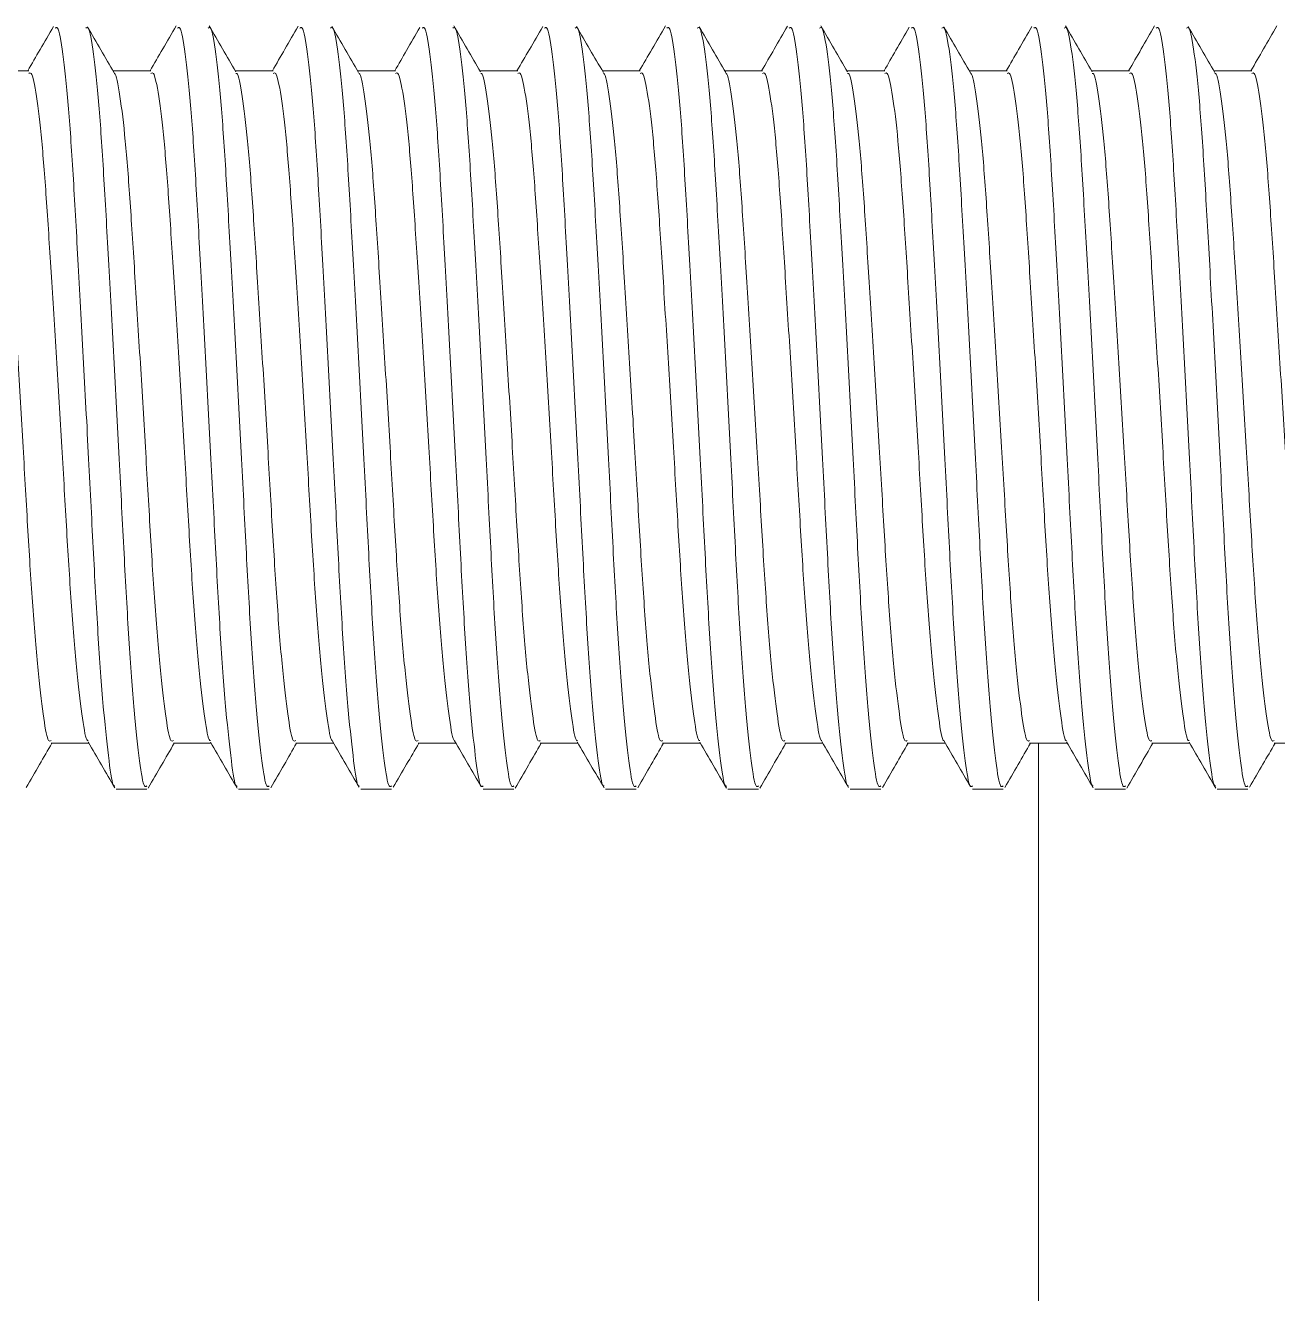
# Model space of a CAD drawing. Header units: millimetres. Extents: x 2509 to 128734, y 2492 to 91667.
# Drawn here: x 91802.68 to 91843.63, y 72153.09 to 72194.58 of the extents above; entities that cross this region are included whole.
import ezdxf

# ---------------------------------------------------------------- set-up
doc = ezdxf.new("R2010")
doc.units = ezdxf.units.MM
doc.layers.add('SSH_搬运系统', color=7, linetype='Continuous')

# ---------------------------------------------------------------- blocks, each defined once
blk = doc.blocks.new('SSH_机械臂')
at = {"layer": 'SSH_搬运系统', "lineweight": 15}
blk.add_line((1585.873, 2324.046, 0), (1526.873, 2324.046, 0), dxfattribs=at)
for centre, radius, start, end in [((3603.35, 2684.145, 0), 2525.003, 188.199093, 258.295751), ((3603.347, 2684.143, 0), 2524, 188.20232, 254.525226)]:
    blk.add_arc(centre, radius, start, end, dxfattribs=at)
for points in [[(1585.873, 2332.993, 0), (1585.873, 2331.756, 0)], [(1584.373, 2330.89, 0), (1584.373, 2329.89, 0)], [(1607.873, 2329.784, 0), (1607.873, 2331.024, 0)], [(1585.873, 2328.993, 0), (1585.873, 2327.756, 0)], [(1607.873, 2325.783, 0), (1607.873, 2327.024, 0)], [(1584.373, 2326.89, 0), (1584.373, 2325.89, 0)], [(1585.873, 2324.993, 0), (1585.873, 2323.756, 0)], [(1584.373, 2322.89, 0), (1584.373, 2321.89, 0)], [(1607.873, 2321.784, 0), (1607.873, 2323.024, 0)], [(1585.873, 2320.996, 0), (1585.873, 2319.756, 0)], [(1584.373, 2318.89, 0), (1584.373, 2317.89, 0)], [(1607.873, 2317.783, 0), (1607.873, 2319.024, 0)], [(1585.873, 2316.993, 0), (1585.873, 2315.756, 0)], [(1607.873, 2313.784, 0), (1607.873, 2315.024, 0)], [(1584.373, 2314.89, 0), (1584.373, 2313.89, 0)], [(1585.873, 2312.994, 0), (1585.873, 2311.756, 0)], [(1584.373, 2310.89, 0), (1584.373, 2309.89, 0)], [(1607.873, 2309.784, 0), (1607.873, 2311.024, 0)], [(1585.873, 2308.993, 0), (1585.873, 2307.756, 0)], [(1584.373, 2306.89, 0), (1584.373, 2305.89, 0)], [(1607.873, 2305.783, 0), (1607.873, 2307.024, 0)], [(1585.873, 2304.996, 0), (1585.873, 2303.756, 0)], [(1607.873, 2301.784, 0), (1607.873, 2303.024, 0)], [(1584.373, 2302.89, 0), (1584.373, 2301.89, 0)], [(1585.873, 2300.994, 0), (1585.873, 2299.756, 0)], [(1584.373, 2298.89, 0), (1584.373, 2297.89, 0)], [(1607.873, 2297.783, 0), (1607.873, 2299.024, 0)], [(1585.873, 2296.993, 0), (1585.873, 2295.756, 0)], [(1607.873, 2293.784, 0), (1607.873, 2295.024, 0)], [(1584.373, 2294.89, 0), (1584.373, 2293.89, 0)], [(1585.873, 2292.993, 0), (1585.873, 2291.756, 0)], [(1607.873, 2289.784, 0), (1607.873, 2291.024, 0)]]:
    blk.add_open_spline(points, degree=1, dxfattribs=at)
for points, knots in [([(1607.782, 2331.024, 0), (1607.8, 2331.049, 0), (1607.855, 2331.129, 0), (1607.129, 2331.277, 0), (1605.693, 2331.453, 0), (1603.638, 2331.61, 0), (1601.143, 2331.767, 0), (1598.321, 2331.944, 0), (1595.399, 2332.12, 0), (1592.612, 2332.277, 0), (1590.113, 2332.434, 0), (1588.027, 2332.61, 0), (1586.632, 2332.787, 0), (1585.953, 2332.897, 0), (1585.965, 2332.957, 0), (1585.966, 2332.963, 0)], [0, 0, 0, 0, 0.041638, 0.129164, 0.216688, 0.301211, 0.385736, 0.473257, 0.560783, 0.645306, 0.729829, 0.81735, 0.90488, 0.989402, 1, 1, 1, 1]), ([(1585.873, 2331.784, 0), (1585.645, 2331.652, 0), (1585.166, 2331.374, 0), (1584.686, 2331.096, 0), (1584.435, 2330.95, 0)], [0, 0, 0, 0, 0.476437, 1, 1, 1, 1]), ([(1607.784, 2329.818, 0), (1607.785, 2329.823, 0), (1607.798, 2329.882, 0), (1607.106, 2330.01, 0), (1605.7, 2330.185, 0), (1603.637, 2330.342, 0), (1601.144, 2330.499, 0), (1598.321, 2330.676, 0), (1595.399, 2330.852, 0), (1592.612, 2331.009, 0), (1590.112, 2331.166, 0), (1588.033, 2331.342, 0), (1586.609, 2331.519, 0), (1585.896, 2331.649, 0), (1585.947, 2331.729, 0), (1585.964, 2331.756, 0)], [0, 0, 0, 0, 0.00846, 0.096064, 0.183667, 0.268267, 0.352868, 0.440469, 0.528073, 0.612673, 0.697272, 0.784872, 0.872481, 0.95708, 1, 1, 1, 1]), ([(1607.873, 2330.993, 0), (1608.111, 2331.131, 0), (1608.6, 2331.415, 0), (1609.089, 2331.698, 0), (1609.34, 2331.843, 0)], [0, 0, 0, 0, 0.4867153, 1, 1, 1, 1]), ([(1609.27, 2328.89, 0), (1609.29, 2328.915, 0), (1609.352, 2328.995, 0), (1608.528, 2329.143, 0), (1606.896, 2329.319, 0), (1604.561, 2329.476, 0), (1601.726, 2329.633, 0), (1598.519, 2329.81, 0), (1595.198, 2329.986, 0), (1592.031, 2330.143, 0), (1589.19, 2330.3, 0), (1586.828, 2330.476, 0), (1585.21, 2330.653, 0), (1584.4, 2330.783, 0), (1584.457, 2330.863, 0), (1584.476, 2330.89, 0)], [0, 0, 0, 0, 0.040337, 0.125124, 0.209909, 0.291791, 0.373673, 0.458455, 0.543242, 0.625125, 0.707005, 0.791789, 0.876576, 0.958458, 1, 1, 1, 1]), ([(1584.402, 2329.846, 0), (1584.653, 2329.701, 0), (1585.155, 2329.41, 0), (1585.657, 2329.119, 0), (1585.908, 2328.973, 0)], [0, 0, 0, 0, 0.500038, 1, 1, 1, 1]), ([(1609.27, 2327.89, 0), (1609.29, 2327.915, 0), (1609.352, 2327.995, 0), (1608.528, 2328.143, 0), (1606.896, 2328.319, 0), (1604.561, 2328.476, 0), (1601.726, 2328.633, 0), (1598.519, 2328.81, 0), (1595.198, 2328.986, 0), (1592.031, 2329.143, 0), (1589.191, 2329.3, 0), (1586.823, 2329.476, 0), (1585.226, 2329.653, 0), (1584.446, 2329.769, 0), (1584.473, 2329.835, 0), (1584.478, 2329.848, 0)], [0, 0, 0, 0, 0.041238, 0.127918, 0.214597, 0.298308, 0.382018, 0.468693, 0.555374, 0.639085, 0.722794, 0.809472, 0.896152, 0.979862, 1, 1, 1, 1]), ([(1609.324, 2328.943, 0), (1609.072, 2329.089, 0), (1608.57, 2329.38, 0), (1608.068, 2329.671, 0), (1607.817, 2329.817, 0)], [0, 0, 0, 0, 0.500115, 1, 1, 1, 1]), ([(1607.782, 2327.024, 0), (1607.8, 2327.049, 0), (1607.855, 2327.129, 0), (1607.129, 2327.277, 0), (1605.693, 2327.453, 0), (1603.638, 2327.61, 0), (1601.143, 2327.767, 0), (1598.321, 2327.944, 0), (1595.399, 2328.12, 0), (1592.612, 2328.277, 0), (1590.113, 2328.434, 0), (1588.028, 2328.61, 0), (1586.626, 2328.787, 0), (1585.944, 2328.901, 0), (1585.962, 2328.964, 0), (1585.965, 2328.975, 0)], [0, 0, 0, 0, 0.041391, 0.128396, 0.2154, 0.299421, 0.383444, 0.470445, 0.557451, 0.641471, 0.725492, 0.812493, 0.899503, 0.983523, 1, 1, 1, 1]), ([(1607.873, 2326.993, 0), (1608.111, 2327.131, 0), (1608.6, 2327.415, 0), (1609.09, 2327.699, 0), (1609.341, 2327.844, 0)], [0, 0, 0, 0, 0.486784, 1, 1, 1, 1]), ([(1585.873, 2327.784, 0), (1585.635, 2327.646, 0), (1585.145, 2327.362, 0), (1584.656, 2327.078, 0), (1584.405, 2326.932, 0)], [0, 0, 0, 0, 0.48652, 1, 1, 1, 1]), ([(1607.784, 2325.802, 0), (1607.787, 2325.813, 0), (1607.811, 2325.877, 0), (1607.113, 2326.01, 0), (1605.698, 2326.185, 0), (1603.637, 2326.342, 0), (1601.143, 2326.499, 0), (1598.321, 2326.676, 0), (1595.399, 2326.852, 0), (1592.612, 2327.009, 0), (1590.112, 2327.166, 0), (1588.033, 2327.342, 0), (1586.609, 2327.519, 0), (1585.896, 2327.649, 0), (1585.947, 2327.729, 0), (1585.964, 2327.756, 0)], [0, 0, 0, 0, 0.016519, 0.103412, 0.190303, 0.274215, 0.358128, 0.445017, 0.531909, 0.615821, 0.699733, 0.786621, 0.873518, 0.957429, 1, 1, 1, 1]), ([(1609.27, 2324.89, 0), (1609.29, 2324.915, 0), (1609.352, 2324.995, 0), (1608.528, 2325.143, 0), (1606.896, 2325.319, 0), (1604.561, 2325.476, 0), (1601.726, 2325.633, 0), (1598.519, 2325.81, 0), (1595.198, 2325.986, 0), (1592.031, 2326.143, 0), (1589.19, 2326.3, 0), (1586.828, 2326.476, 0), (1585.21, 2326.653, 0), (1584.4, 2326.783, 0), (1584.457, 2326.863, 0), (1584.476, 2326.89, 0)], [0, 0, 0, 0, 0.040337, 0.125124, 0.209909, 0.291791, 0.373673, 0.458455, 0.543242, 0.625125, 0.707005, 0.791789, 0.876576, 0.958458, 1, 1, 1, 1]), ([(1584.416, 2325.838, 0), (1584.667, 2325.692, 0), (1585.169, 2325.401, 0), (1585.671, 2325.11, 0), (1585.922, 2324.965, 0)], [0, 0, 0, 0, 0.50013, 1, 1, 1, 1]), ([(1609.27, 2323.89, 0), (1609.29, 2323.915, 0), (1609.352, 2323.995, 0), (1608.528, 2324.143, 0), (1606.896, 2324.319, 0), (1604.561, 2324.476, 0), (1601.726, 2324.633, 0), (1598.519, 2324.81, 0), (1595.198, 2324.986, 0), (1592.031, 2325.143, 0), (1589.191, 2325.3, 0), (1586.822, 2325.476, 0), (1585.23, 2325.653, 0), (1584.455, 2325.767, 0), (1584.475, 2325.829, 0), (1584.478, 2325.839, 0)], [0, 0, 0, 0, 0.041431, 0.1285178, 0.2156031, 0.2997067, 0.3838098, 0.4708915, 0.5579783, 0.6420827, 0.7261836, 0.813268, 0.9003546, 0.9844575, 1, 1, 1, 1]), ([(1609.347, 2324.928, 0), (1609.096, 2325.073, 0), (1608.594, 2325.364, 0), (1608.092, 2325.656, 0), (1607.841, 2325.801, 0)], [0, 0, 0, 0, 0.500067, 1, 1, 1, 1]), ([(1607.782, 2323.024, 0), (1607.8, 2323.049, 0), (1607.855, 2323.129, 0), (1607.129, 2323.277, 0), (1605.693, 2323.453, 0), (1603.638, 2323.61, 0), (1601.143, 2323.767, 0), (1598.321, 2323.944, 0), (1595.399, 2324.12, 0), (1592.612, 2324.277, 0), (1590.113, 2324.434, 0), (1588.027, 2324.61, 0), (1586.63, 2324.787, 0), (1585.951, 2324.898, 0), (1585.964, 2324.958, 0), (1585.966, 2324.966, 0)], [0, 0, 0, 0, 0.041585, 0.129, 0.216413, 0.300829, 0.385246, 0.472656, 0.560071, 0.644487, 0.728902, 0.816312, 0.903731, 0.988146, 1, 1, 1, 1]), ([(1585.873, 2323.784, 0), (1585.641, 2323.65, 0), (1585.158, 2323.37, 0), (1584.676, 2323.09, 0), (1584.425, 2322.945, 0)], [0, 0, 0, 0, 0.4806048, 1, 1, 1, 1]), ([(1607.784, 2321.823, 0), (1607.785, 2321.827, 0), (1607.793, 2321.884, 0), (1607.103, 2322.01, 0), (1605.7, 2322.185, 0), (1603.637, 2322.342, 0), (1601.144, 2322.499, 0), (1598.321, 2322.676, 0), (1595.399, 2322.852, 0), (1592.612, 2323.009, 0), (1590.112, 2323.166, 0), (1588.033, 2323.342, 0), (1586.609, 2323.519, 0), (1585.896, 2323.649, 0), (1585.947, 2323.729, 0), (1585.964, 2323.756, 0)], [0, 0, 0, 0, 0.005495, 0.093362, 0.181227, 0.26608, 0.350933, 0.438796, 0.526662, 0.611515, 0.696367, 0.784229, 0.8721, 0.956952, 1, 1, 1, 1]), ([(1607.873, 2322.993, 0), (1608.104, 2323.128, 0), (1608.587, 2323.407, 0), (1609.069, 2323.687, 0), (1609.32, 2323.832, 0)], [0, 0, 0, 0, 0.479553, 1, 1, 1, 1]), ([(1609.27, 2320.89, 0), (1609.29, 2320.915, 0), (1609.352, 2320.995, 0), (1608.528, 2321.143, 0), (1606.896, 2321.319, 0), (1604.561, 2321.476, 0), (1601.726, 2321.633, 0), (1598.519, 2321.81, 0), (1595.198, 2321.986, 0), (1592.031, 2322.143, 0), (1589.19, 2322.3, 0), (1586.828, 2322.476, 0), (1585.21, 2322.653, 0), (1584.4, 2322.783, 0), (1584.457, 2322.863, 0), (1584.476, 2322.89, 0)], [0, 0, 0, 0, 0.040337, 0.125124, 0.209909, 0.291791, 0.373673, 0.458455, 0.543242, 0.625125, 0.707005, 0.791789, 0.876576, 0.958458, 1, 1, 1, 1]), ([(1609.27, 2319.89, 0), (1609.29, 2319.915, 0), (1609.352, 2319.995, 0), (1608.528, 2320.143, 0), (1606.896, 2320.319, 0), (1604.561, 2320.476, 0), (1601.726, 2320.633, 0), (1598.519, 2320.81, 0), (1595.198, 2320.986, 0), (1592.031, 2321.143, 0), (1589.19, 2321.3, 0), (1586.828, 2321.476, 0), (1585.21, 2321.653, 0), (1584.4, 2321.783, 0), (1584.457, 2321.863, 0), (1584.476, 2321.89, 0)], [0, 0, 0, 0, 0.040337, 0.125124, 0.209909, 0.291791, 0.373673, 0.458455, 0.543242, 0.625125, 0.707005, 0.791789, 0.876576, 0.958458, 1, 1, 1, 1]), ([(1584.453, 2321.82, 0), (1584.704, 2321.674, 0), (1585.206, 2321.383, 0), (1585.708, 2321.092, 0), (1585.959, 2320.947, 0)], [0, 0, 0, 0, 0.500121, 1, 1, 1, 1]), ([(1609.312, 2320.949, 0), (1609.061, 2321.095, 0), (1608.559, 2321.386, 0), (1608.057, 2321.677, 0), (1607.806, 2321.823, 0)], [0, 0, 0, 0, 0.500114, 1, 1, 1, 1]), ([(1607.782, 2319.024, 0), (1607.8, 2319.049, 0), (1607.855, 2319.129, 0), (1607.129, 2319.277, 0), (1605.693, 2319.453, 0), (1603.638, 2319.61, 0), (1601.143, 2319.767, 0), (1598.321, 2319.944, 0), (1595.399, 2320.12, 0), (1592.612, 2320.277, 0), (1590.114, 2320.434, 0), (1588.025, 2320.61, 0), (1586.639, 2320.787, 0), (1585.964, 2320.893, 0), (1585.966, 2320.948, 0), (1585.966, 2320.95, 0)], [0, 0, 0, 0, 0.041933, 0.130079, 0.218223, 0.303345, 0.388468, 0.47661, 0.564755, 0.649877, 0.734999, 0.82314, 0.91129, 0.996411, 1, 1, 1, 1]), ([(1585.873, 2319.784, 0), (1585.641, 2319.65, 0), (1585.157, 2319.369, 0), (1584.673, 2319.089, 0), (1584.422, 2318.943, 0)], [0, 0, 0, 0, 0.480628, 1, 1, 1, 1]), ([(1607.784, 2317.806, 0), (1607.787, 2317.815, 0), (1607.808, 2317.878, 0), (1607.112, 2318.01, 0), (1605.698, 2318.185, 0), (1603.637, 2318.342, 0), (1601.143, 2318.499, 0), (1598.321, 2318.676, 0), (1595.399, 2318.852, 0), (1592.612, 2319.009, 0), (1590.112, 2319.166, 0), (1588.033, 2319.342, 0), (1586.609, 2319.519, 0), (1585.896, 2319.649, 0), (1585.947, 2319.729, 0), (1585.964, 2319.756, 0)], [0, 0, 0, 0, 0.014756, 0.101804, 0.188851, 0.272913, 0.356977, 0.444022, 0.53107, 0.615132, 0.699195, 0.786238, 0.873291, 0.957353, 1, 1, 1, 1]), ([(1607.873, 2318.996, 0), (1608.097, 2319.126, 0), (1608.571, 2319.401, 0), (1609.046, 2319.676, 0), (1609.297, 2319.821, 0)], [0, 0, 0, 0, 0.471611, 1, 1, 1, 1]), ([(1609.27, 2316.89, 0), (1609.29, 2316.915, 0), (1609.352, 2316.995, 0), (1608.528, 2317.143, 0), (1606.896, 2317.319, 0), (1604.561, 2317.476, 0), (1601.726, 2317.633, 0), (1598.519, 2317.81, 0), (1595.198, 2317.986, 0), (1592.031, 2318.143, 0), (1589.19, 2318.3, 0), (1586.828, 2318.476, 0), (1585.21, 2318.653, 0), (1584.4, 2318.783, 0), (1584.457, 2318.863, 0), (1584.476, 2318.89, 0)], [0, 0, 0, 0, 0.040337, 0.125124, 0.209909, 0.291791, 0.373673, 0.458455, 0.543242, 0.625125, 0.707005, 0.791789, 0.876576, 0.958458, 1, 1, 1, 1]), ([(1584.427, 2317.832, 0), (1584.677, 2317.686, 0), (1585.179, 2317.396, 0), (1585.68, 2317.105, 0), (1585.93, 2316.96, 0)], [0, 0, 0, 0, 0.5000224, 1, 1, 1, 1]), ([(1609.27, 2315.89, 0), (1609.29, 2315.915, 0), (1609.352, 2315.995, 0), (1608.528, 2316.143, 0), (1606.896, 2316.319, 0), (1604.561, 2316.476, 0), (1601.726, 2316.633, 0), (1598.519, 2316.81, 0), (1595.198, 2316.986, 0), (1592.031, 2317.143, 0), (1589.191, 2317.3, 0), (1586.821, 2317.476, 0), (1585.233, 2317.653, 0), (1584.461, 2317.765, 0), (1584.476, 2317.825, 0), (1584.478, 2317.833, 0)], [0, 0, 0, 0, 0.041567, 0.128938, 0.216309, 0.300687, 0.385065, 0.472432, 0.559804, 0.644183, 0.728559, 0.815929, 0.9033, 0.987678, 1, 1, 1, 1]), ([(1609.344, 2316.93, 0), (1609.093, 2317.076, 0), (1608.59, 2317.367, 0), (1608.088, 2317.659, 0), (1607.836, 2317.805, 0)], [0, 0, 0, 0, 0.500129, 1, 1, 1, 1]), ([(1607.782, 2315.024, 0), (1607.8, 2315.049, 0), (1607.855, 2315.129, 0), (1607.129, 2315.277, 0), (1605.693, 2315.453, 0), (1603.638, 2315.61, 0), (1601.143, 2315.767, 0), (1598.321, 2315.944, 0), (1595.399, 2316.12, 0), (1592.612, 2316.277, 0), (1590.113, 2316.434, 0), (1588.027, 2316.61, 0), (1586.633, 2316.787, 0), (1585.955, 2316.897, 0), (1585.965, 2316.955, 0), (1585.966, 2316.961, 0)], [0, 0, 0, 0, 0.041695, 0.129339, 0.216981, 0.301619, 0.386258, 0.473899, 0.561543, 0.64618, 0.730818, 0.818457, 0.906106, 0.990743, 1, 1, 1, 1]), ([(1585.873, 2315.783, 0), (1585.633, 2315.644, 0), (1585.142, 2315.359, 0), (1584.652, 2315.075, 0), (1584.401, 2314.929, 0)], [0, 0, 0, 0, 0.4887013, 1, 1, 1, 1]), ([(1607.873, 2314.993, 0), (1608.11, 2315.131, 0), (1608.599, 2315.414, 0), (1609.087, 2315.697, 0), (1609.338, 2315.842, 0)], [0, 0, 0, 0, 0.486133, 1, 1, 1, 1]), ([(1607.784, 2313.82, 0), (1607.785, 2313.825, 0), (1607.796, 2313.883, 0), (1607.105, 2314.01, 0), (1605.7, 2314.185, 0), (1603.637, 2314.342, 0), (1601.144, 2314.499, 0), (1598.321, 2314.676, 0), (1595.399, 2314.852, 0), (1592.612, 2315.009, 0), (1590.112, 2315.166, 0), (1588.033, 2315.342, 0), (1586.609, 2315.519, 0), (1585.896, 2315.649, 0), (1585.947, 2315.729, 0), (1585.964, 2315.756, 0)], [0, 0, 0, 0, 0.007189, 0.094906, 0.182621, 0.26733, 0.352039, 0.439752, 0.527469, 0.612177, 0.696885, 0.784597, 0.872318, 0.957025, 1, 1, 1, 1]), ([(1609.27, 2312.89, 0), (1609.29, 2312.915, 0), (1609.352, 2312.995, 0), (1608.528, 2313.143, 0), (1606.896, 2313.319, 0), (1604.561, 2313.476, 0), (1601.726, 2313.633, 0), (1598.519, 2313.81, 0), (1595.198, 2313.986, 0), (1592.031, 2314.143, 0), (1589.19, 2314.3, 0), (1586.828, 2314.476, 0), (1585.21, 2314.653, 0), (1584.4, 2314.783, 0), (1584.457, 2314.863, 0), (1584.476, 2314.89, 0)], [0, 0, 0, 0, 0.040337, 0.125124, 0.209909, 0.291791, 0.373673, 0.458455, 0.543242, 0.625125, 0.707005, 0.791789, 0.876576, 0.958458, 1, 1, 1, 1]), ([(1584.402, 2313.846, 0), (1584.653, 2313.701, 0), (1585.155, 2313.41, 0), (1585.657, 2313.119, 0), (1585.908, 2312.973, 0)], [0, 0, 0, 0, 0.500108, 1, 1, 1, 1]), ([(1609.27, 2311.89, 0), (1609.29, 2311.915, 0), (1609.352, 2311.995, 0), (1608.528, 2312.143, 0), (1606.896, 2312.319, 0), (1604.561, 2312.476, 0), (1601.726, 2312.633, 0), (1598.519, 2312.81, 0), (1595.198, 2312.986, 0), (1592.031, 2313.143, 0), (1589.191, 2313.3, 0), (1586.823, 2313.476, 0), (1585.226, 2313.653, 0), (1584.446, 2313.769, 0), (1584.473, 2313.835, 0), (1584.478, 2313.847, 0)], [0, 0, 0, 0, 0.0412394, 0.1279235, 0.214606, 0.2983207, 0.3820348, 0.4687138, 0.5553978, 0.6391133, 0.7228252, 0.8095068, 0.8961907, 0.9799047, 1, 1, 1, 1]), ([(1609.317, 2312.947, 0), (1609.066, 2313.092, 0), (1608.565, 2313.383, 0), (1608.063, 2313.674, 0), (1607.813, 2313.819, 0)], [0, 0, 0, 0, 0.500052, 1, 1, 1, 1]), ([(1607.782, 2311.024, 0), (1607.8, 2311.049, 0), (1607.855, 2311.129, 0), (1607.129, 2311.277, 0), (1605.693, 2311.453, 0), (1603.638, 2311.61, 0), (1601.143, 2311.767, 0), (1598.321, 2311.944, 0), (1595.399, 2312.12, 0), (1592.612, 2312.277, 0), (1590.113, 2312.434, 0), (1588.028, 2312.61, 0), (1586.626, 2312.787, 0), (1585.944, 2312.901, 0), (1585.962, 2312.964, 0), (1585.965, 2312.975, 0)], [0, 0, 0, 0, 0.041391, 0.128397, 0.215401, 0.299422, 0.383445, 0.470447, 0.557452, 0.641474, 0.725495, 0.812496, 0.899506, 0.983527, 1, 1, 1, 1]), ([(1585.873, 2311.784, 0), (1585.641, 2311.65, 0), (1585.156, 2311.368, 0), (1584.671, 2311.087, 0), (1584.417, 2310.94, 0)], [0, 0, 0, 0, 0.47648, 1, 1, 1, 1]), ([(1607.784, 2309.817, 0), (1607.785, 2309.823, 0), (1607.798, 2309.882, 0), (1607.106, 2310.01, 0), (1605.699, 2310.185, 0), (1603.637, 2310.342, 0), (1601.144, 2310.499, 0), (1598.321, 2310.676, 0), (1595.399, 2310.852, 0), (1592.612, 2311.009, 0), (1590.112, 2311.166, 0), (1588.033, 2311.342, 0), (1586.609, 2311.519, 0), (1585.896, 2311.649, 0), (1585.947, 2311.729, 0), (1585.964, 2311.756, 0)], [0, 0, 0, 0, 0.008665, 0.096252, 0.183836, 0.268419, 0.353002, 0.440585, 0.528171, 0.612753, 0.697335, 0.784917, 0.872508, 0.957089, 1, 1, 1, 1]), ([(1607.873, 2310.993, 0), (1608.111, 2311.132, 0), (1608.601, 2311.416, 0), (1609.091, 2311.699, 0), (1609.342, 2311.845, 0)], [0, 0, 0, 0, 0.487112, 1, 1, 1, 1]), ([(1609.27, 2308.89, 0), (1609.29, 2308.915, 0), (1609.352, 2308.995, 0), (1608.528, 2309.143, 0), (1606.896, 2309.319, 0), (1604.561, 2309.476, 0), (1601.726, 2309.633, 0), (1598.519, 2309.81, 0), (1595.198, 2309.986, 0), (1592.031, 2310.143, 0), (1589.19, 2310.3, 0), (1586.828, 2310.476, 0), (1585.21, 2310.653, 0), (1584.4, 2310.783, 0), (1584.457, 2310.863, 0), (1584.476, 2310.89, 0)], [0, 0, 0, 0, 0.040337, 0.125124, 0.209909, 0.291791, 0.373673, 0.458455, 0.543242, 0.625125, 0.707005, 0.791789, 0.876576, 0.958458, 1, 1, 1, 1]), ([(1584.414, 2309.839, 0), (1584.665, 2309.693, 0), (1585.167, 2309.402, 0), (1585.669, 2309.111, 0), (1585.92, 2308.966, 0)], [0, 0, 0, 0, 0.500125, 1, 1, 1, 1]), ([(1609.27, 2307.89, 0), (1609.29, 2307.915, 0), (1609.352, 2307.995, 0), (1608.528, 2308.143, 0), (1606.896, 2308.319, 0), (1604.561, 2308.476, 0), (1601.726, 2308.633, 0), (1598.519, 2308.81, 0), (1595.198, 2308.986, 0), (1592.031, 2309.143, 0), (1589.191, 2309.3, 0), (1586.822, 2309.476, 0), (1585.23, 2309.653, 0), (1584.454, 2309.767, 0), (1584.475, 2309.83, 0), (1584.478, 2309.84, 0)], [0, 0, 0, 0, 0.041409, 0.128449, 0.215487, 0.299546, 0.383603, 0.470638, 0.557678, 0.641738, 0.725793, 0.812831, 0.899871, 0.983928, 1, 1, 1, 1]), ([(1609.325, 2308.943, 0), (1609.073, 2309.088, 0), (1608.571, 2309.379, 0), (1608.069, 2309.671, 0), (1607.817, 2309.817, 0)], [0, 0, 0, 0, 0.500123, 1, 1, 1, 1]), ([(1607.782, 2307.024, 0), (1607.8, 2307.049, 0), (1607.855, 2307.129, 0), (1607.129, 2307.277, 0), (1605.693, 2307.453, 0), (1603.638, 2307.61, 0), (1601.143, 2307.767, 0), (1598.321, 2307.944, 0), (1595.399, 2308.12, 0), (1592.612, 2308.277, 0), (1590.113, 2308.434, 0), (1588.027, 2308.61, 0), (1586.63, 2308.787, 0), (1585.95, 2308.899, 0), (1585.964, 2308.959, 0), (1585.966, 2308.967, 0)], [0, 0, 0, 0, 0.041556, 0.128908, 0.216259, 0.300615, 0.384973, 0.472321, 0.559673, 0.644029, 0.728385, 0.815733, 0.90309, 0.987445, 1, 1, 1, 1]), ([(1585.873, 2307.783, 0), (1585.633, 2307.644, 0), (1585.142, 2307.359, 0), (1584.651, 2307.074, 0), (1584.4, 2306.929, 0)], [0, 0, 0, 0, 0.488148, 1, 1, 1, 1]), ([(1607.784, 2305.805, 0), (1607.787, 2305.814, 0), (1607.809, 2305.878, 0), (1607.112, 2306.01, 0), (1605.698, 2306.185, 0), (1603.637, 2306.342, 0), (1601.143, 2306.499, 0), (1598.321, 2306.676, 0), (1595.399, 2306.852, 0), (1592.612, 2307.009, 0), (1590.112, 2307.166, 0), (1588.033, 2307.342, 0), (1586.609, 2307.519, 0), (1585.896, 2307.649, 0), (1585.947, 2307.729, 0), (1585.964, 2307.756, 0)], [0, 0, 0, 0, 0.015165, 0.102177, 0.189188, 0.273215, 0.357244, 0.444252, 0.531265, 0.615292, 0.69932, 0.786327, 0.873344, 0.95737, 1, 1, 1, 1]), ([(1607.873, 2306.993, 0), (1608.105, 2307.128, 0), (1608.588, 2307.408, 0), (1609.07, 2307.687, 0), (1609.322, 2307.833, 0)], [0, 0, 0, 0, 0.480005, 1, 1, 1, 1]), ([(1609.27, 2304.89, 0), (1609.29, 2304.915, 0), (1609.352, 2304.995, 0), (1608.528, 2305.143, 0), (1606.896, 2305.319, 0), (1604.561, 2305.476, 0), (1601.726, 2305.633, 0), (1598.519, 2305.81, 0), (1595.198, 2305.986, 0), (1592.031, 2306.143, 0), (1589.19, 2306.3, 0), (1586.828, 2306.476, 0), (1585.21, 2306.653, 0), (1584.4, 2306.783, 0), (1584.457, 2306.863, 0), (1584.476, 2306.89, 0)], [0, 0, 0, 0, 0.040337, 0.125124, 0.209909, 0.291791, 0.373673, 0.458455, 0.543242, 0.625125, 0.707005, 0.791789, 0.876576, 0.958458, 1, 1, 1, 1]), ([(1609.27, 2303.89, 0), (1609.29, 2303.915, 0), (1609.352, 2303.995, 0), (1608.528, 2304.143, 0), (1606.896, 2304.319, 0), (1604.561, 2304.476, 0), (1601.726, 2304.633, 0), (1598.519, 2304.81, 0), (1595.198, 2304.986, 0), (1592.031, 2305.143, 0), (1589.19, 2305.3, 0), (1586.828, 2305.476, 0), (1585.21, 2305.653, 0), (1584.4, 2305.783, 0), (1584.457, 2305.863, 0), (1584.476, 2305.89, 0)], [0, 0, 0, 0, 0.040337, 0.125124, 0.209909, 0.291791, 0.373673, 0.458455, 0.543242, 0.625125, 0.707005, 0.791789, 0.876576, 0.958458, 1, 1, 1, 1]), ([(1584.451, 2305.82, 0), (1584.702, 2305.675, 0), (1585.205, 2305.384, 0), (1585.706, 2305.093, 0), (1585.957, 2304.947, 0)], [0, 0, 0, 0, 0.500063, 1, 1, 1, 1]), ([(1609.343, 2304.931, 0), (1609.092, 2305.076, 0), (1608.59, 2305.367, 0), (1608.088, 2305.658, 0), (1607.837, 2305.804, 0)], [0, 0, 0, 0, 0.500072, 1, 1, 1, 1]), ([(1607.782, 2303.024, 0), (1607.8, 2303.049, 0), (1607.855, 2303.129, 0), (1607.129, 2303.277, 0), (1605.693, 2303.453, 0), (1603.638, 2303.61, 0), (1601.143, 2303.767, 0), (1598.321, 2303.944, 0), (1595.399, 2304.12, 0), (1592.612, 2304.277, 0), (1590.114, 2304.434, 0), (1588.025, 2304.61, 0), (1586.64, 2304.787, 0), (1585.967, 2304.892, 0), (1585.966, 2304.946, 0), (1585.966, 2304.948, 0)], [0, 0, 0, 0, 0.041993, 0.130264, 0.218533, 0.303776, 0.389021, 0.477288, 0.565559, 0.650802, 0.736045, 0.824311, 0.912586, 0.997828, 1, 1, 1, 1]), ([(1585.873, 2303.784, 0), (1585.644, 2303.651, 0), (1585.163, 2303.372, 0), (1584.683, 2303.094, 0), (1584.432, 2302.948, 0)], [0, 0, 0, 0, 0.47783, 1, 1, 1, 1]), ([(1607.784, 2301.816, 0), (1607.785, 2301.821, 0), (1607.8, 2301.882, 0), (1607.107, 2302.01, 0), (1605.699, 2302.185, 0), (1603.637, 2302.342, 0), (1601.144, 2302.499, 0), (1598.321, 2302.676, 0), (1595.399, 2302.852, 0), (1592.612, 2303.009, 0), (1590.112, 2303.166, 0), (1588.033, 2303.342, 0), (1586.609, 2303.519, 0), (1585.896, 2303.649, 0), (1585.947, 2303.729, 0), (1585.964, 2303.756, 0)], [0, 0, 0, 0, 0.009596, 0.0971, 0.184603, 0.269106, 0.35361, 0.44111, 0.528614, 0.613117, 0.697619, 0.785119, 0.872628, 0.957129, 1, 1, 1, 1]), ([(1607.873, 2302.996, 0), (1608.096, 2303.125, 0), (1608.569, 2303.4, 0), (1609.043, 2303.675, 0), (1609.294, 2303.82, 0)], [0, 0, 0, 0, 0.470639, 1, 1, 1, 1]), ([(1609.27, 2300.89, 0), (1609.29, 2300.915, 0), (1609.352, 2300.995, 0), (1608.528, 2301.143, 0), (1606.896, 2301.319, 0), (1604.561, 2301.476, 0), (1601.726, 2301.633, 0), (1598.519, 2301.81, 0), (1595.198, 2301.986, 0), (1592.031, 2302.143, 0), (1589.19, 2302.3, 0), (1586.828, 2302.476, 0), (1585.21, 2302.653, 0), (1584.4, 2302.783, 0), (1584.457, 2302.863, 0), (1584.476, 2302.89, 0)], [0, 0, 0, 0, 0.040337, 0.125124, 0.209909, 0.291791, 0.373673, 0.458455, 0.543242, 0.625125, 0.707005, 0.791789, 0.876576, 0.958458, 1, 1, 1, 1]), ([(1584.432, 2301.829, 0), (1584.683, 2301.684, 0), (1585.184, 2301.393, 0), (1585.685, 2301.103, 0), (1585.936, 2300.957, 0)], [0, 0, 0, 0, 0.500072, 1, 1, 1, 1]), ([(1609.27, 2299.89, 0), (1609.29, 2299.915, 0), (1609.352, 2299.995, 0), (1608.528, 2300.143, 0), (1606.896, 2300.319, 0), (1604.561, 2300.476, 0), (1601.726, 2300.633, 0), (1598.519, 2300.81, 0), (1595.198, 2300.986, 0), (1592.031, 2301.143, 0), (1589.191, 2301.3, 0), (1586.821, 2301.476, 0), (1585.235, 2301.653, 0), (1584.463, 2301.764, 0), (1584.477, 2301.823, 0), (1584.479, 2301.83, 0)], [0, 0, 0, 0, 0.041629, 0.129131, 0.216631, 0.301136, 0.38564, 0.473137, 0.560639, 0.645145, 0.729647, 0.817146, 0.904648, 0.989152, 1, 1, 1, 1]), ([(1609.327, 2300.941, 0), (1609.076, 2301.087, 0), (1608.574, 2301.378, 0), (1608.072, 2301.669, 0), (1607.821, 2301.815, 0)], [0, 0, 0, 0, 0.500079, 1, 1, 1, 1]), ([(1607.782, 2299.024, 0), (1607.8, 2299.049, 0), (1607.855, 2299.129, 0), (1607.129, 2299.277, 0), (1605.693, 2299.453, 0), (1603.638, 2299.61, 0), (1601.143, 2299.767, 0), (1598.321, 2299.944, 0), (1595.399, 2300.12, 0), (1592.612, 2300.277, 0), (1590.113, 2300.434, 0), (1588.026, 2300.61, 0), (1586.634, 2300.787, 0), (1585.957, 2300.896, 0), (1585.965, 2300.953, 0), (1585.966, 2300.958, 0)], [0, 0, 0, 0, 0.041757, 0.129532, 0.217305, 0.302069, 0.386834, 0.474604, 0.562379, 0.647143, 0.731907, 0.819677, 0.907456, 0.992219, 1, 1, 1, 1]), ([(1585.873, 2299.784, 0), (1585.639, 2299.649, 0), (1585.154, 2299.367, 0), (1584.669, 2299.086, 0), (1584.417, 2298.94, 0)], [0, 0, 0, 0, 0.4817515, 1, 1, 1, 1]), ([(1607.784, 2297.803, 0), (1607.787, 2297.813, 0), (1607.81, 2297.877, 0), (1607.113, 2298.01, 0), (1605.698, 2298.185, 0), (1603.637, 2298.342, 0), (1601.143, 2298.499, 0), (1598.321, 2298.676, 0), (1595.399, 2298.852, 0), (1592.612, 2299.009, 0), (1590.112, 2299.166, 0), (1588.033, 2299.342, 0), (1586.609, 2299.519, 0), (1585.896, 2299.649, 0), (1585.947, 2299.729, 0), (1585.964, 2299.756, 0)], [0, 0, 0, 0, 0.016209, 0.103129, 0.190047, 0.273986, 0.357926, 0.444842, 0.531762, 0.6157, 0.699638, 0.786554, 0.873478, 0.957416, 1, 1, 1, 1]), ([(1607.873, 2298.993, 0), (1608.109, 2299.13, 0), (1608.597, 2299.413, 0), (1609.084, 2299.695, 0), (1609.335, 2299.841, 0)], [0, 0, 0, 0, 0.485353, 1, 1, 1, 1]), ([(1609.27, 2296.89, 0), (1609.29, 2296.915, 0), (1609.352, 2296.995, 0), (1608.528, 2297.143, 0), (1606.896, 2297.319, 0), (1604.561, 2297.476, 0), (1601.726, 2297.633, 0), (1598.519, 2297.81, 0), (1595.198, 2297.986, 0), (1592.031, 2298.143, 0), (1589.19, 2298.3, 0), (1586.828, 2298.476, 0), (1585.21, 2298.653, 0), (1584.4, 2298.783, 0), (1584.457, 2298.863, 0), (1584.476, 2298.89, 0)], [0, 0, 0, 0, 0.040337, 0.125124, 0.209909, 0.291791, 0.373673, 0.458455, 0.543242, 0.625125, 0.707005, 0.791789, 0.876576, 0.958458, 1, 1, 1, 1]), ([(1584.402, 2297.846, 0), (1584.654, 2297.7, 0), (1585.156, 2297.409, 0), (1585.658, 2297.118, 0), (1585.909, 2296.973, 0)], [0, 0, 0, 0, 0.500091, 1, 1, 1, 1]), ([(1609.27, 2295.89, 0), (1609.29, 2295.915, 0), (1609.352, 2295.995, 0), (1608.528, 2296.143, 0), (1606.896, 2296.319, 0), (1604.561, 2296.476, 0), (1601.726, 2296.633, 0), (1598.519, 2296.81, 0), (1595.198, 2296.986, 0), (1592.031, 2297.143, 0), (1589.191, 2297.3, 0), (1586.823, 2297.476, 0), (1585.226, 2297.653, 0), (1584.446, 2297.769, 0), (1584.473, 2297.835, 0), (1584.478, 2297.847, 0)], [0, 0, 0, 0, 0.041246, 0.127943, 0.214639, 0.298366, 0.382093, 0.468785, 0.555483, 0.639211, 0.722935, 0.80963, 0.896327, 0.980054, 1, 1, 1, 1]), ([(1609.347, 2296.928, 0), (1609.096, 2297.073, 0), (1608.594, 2297.365, 0), (1608.091, 2297.656, 0), (1607.84, 2297.802, 0)], [0, 0, 0, 0, 0.500123, 1, 1, 1, 1]), ([(1607.782, 2295.024, 0), (1607.8, 2295.049, 0), (1607.855, 2295.129, 0), (1607.129, 2295.277, 0), (1605.693, 2295.453, 0), (1603.638, 2295.61, 0), (1601.143, 2295.767, 0), (1598.321, 2295.944, 0), (1595.399, 2296.12, 0), (1592.612, 2296.277, 0), (1590.113, 2296.434, 0), (1588.028, 2296.61, 0), (1586.626, 2296.787, 0), (1585.943, 2296.901, 0), (1585.962, 2296.964, 0), (1585.966, 2296.974, 0)], [0, 0, 0, 0, 0.041395, 0.12841, 0.215424, 0.299454, 0.383486, 0.470497, 0.557512, 0.641542, 0.725572, 0.812583, 0.899602, 0.983631, 1, 1, 1, 1]), ([(1585.873, 2295.784, 0), (1585.635, 2295.646, 0), (1585.146, 2295.362, 0), (1584.657, 2295.079, 0), (1584.407, 2294.933, 0)], [0, 0, 0, 0, 0.486782, 1, 1, 1, 1]), ([(1607.784, 2293.823, 0), (1607.785, 2293.826, 0), (1607.794, 2293.884, 0), (1607.103, 2294.01, 0), (1605.7, 2294.185, 0), (1603.637, 2294.342, 0), (1601.144, 2294.499, 0), (1598.321, 2294.676, 0), (1595.399, 2294.852, 0), (1592.612, 2295.009, 0), (1590.112, 2295.166, 0), (1588.033, 2295.342, 0), (1586.609, 2295.519, 0), (1585.896, 2295.649, 0), (1585.947, 2295.729, 0), (1585.964, 2295.756, 0)], [0, 0, 0, 0, 0.005613, 0.093469, 0.181324, 0.266166, 0.35101, 0.438862, 0.526718, 0.611561, 0.696403, 0.784255, 0.872115, 0.956957, 1, 1, 1, 1]), ([(1607.873, 2294.993, 0), (1608.112, 2295.132, 0), (1608.602, 2295.416, 0), (1609.091, 2295.7, 0), (1609.343, 2295.845, 0)], [0, 0, 0, 0, 0.487361, 1, 1, 1, 1]), ([(1609.27, 2292.89, 0), (1609.29, 2292.915, 0), (1609.352, 2292.995, 0), (1608.528, 2293.143, 0), (1606.896, 2293.319, 0), (1604.561, 2293.476, 0), (1601.726, 2293.633, 0), (1598.519, 2293.81, 0), (1595.198, 2293.986, 0), (1592.031, 2294.143, 0), (1589.19, 2294.3, 0), (1586.828, 2294.476, 0), (1585.21, 2294.653, 0), (1584.4, 2294.783, 0), (1584.457, 2294.863, 0), (1584.476, 2294.89, 0)], [0, 0, 0, 0, 0.040337, 0.125124, 0.209909, 0.291791, 0.373673, 0.458455, 0.543242, 0.625125, 0.707005, 0.791789, 0.876576, 0.958458, 1, 1, 1, 1]), ([(1584.413, 2293.839, 0), (1584.663, 2293.694, 0), (1585.164, 2293.404, 0), (1585.665, 2293.114, 0), (1585.915, 2292.968, 0)], [0, 0, 0, 0, 0.499972, 1, 1, 1, 1]), ([(1609.27, 2291.89, 0), (1609.29, 2291.915, 0), (1609.352, 2291.995, 0), (1608.528, 2292.143, 0), (1606.896, 2292.319, 0), (1604.561, 2292.476, 0), (1601.726, 2292.633, 0), (1598.519, 2292.81, 0), (1595.198, 2292.986, 0), (1592.031, 2293.143, 0), (1589.191, 2293.3, 0), (1586.822, 2293.476, 0), (1585.229, 2293.653, 0), (1584.453, 2293.767, 0), (1584.475, 2293.83, 0), (1584.478, 2293.84, 0)], [0, 0, 0, 0, 0.041393, 0.128401, 0.215406, 0.299433, 0.38346, 0.470462, 0.557469, 0.641497, 0.725521, 0.812526, 0.899533, 0.98356, 1, 1, 1, 1]), ([(1609.312, 2292.95, 0), (1609.061, 2293.095, 0), (1608.559, 2293.386, 0), (1608.058, 2293.677, 0), (1607.807, 2293.822, 0)], [0, 0, 0, 0, 0.500104, 1, 1, 1, 1]), ([(1607.782, 2291.024, 0), (1607.8, 2291.049, 0), (1607.855, 2291.129, 0), (1607.129, 2291.277, 0), (1605.693, 2291.453, 0), (1603.638, 2291.61, 0), (1601.143, 2291.767, 0), (1598.321, 2291.944, 0), (1595.399, 2292.12, 0), (1592.612, 2292.277, 0), (1590.113, 2292.434, 0), (1588.028, 2292.61, 0), (1586.628, 2292.787, 0), (1585.948, 2292.9, 0), (1585.963, 2292.961, 0), (1585.966, 2292.97, 0)], [0, 0, 0, 0, 0.041499, 0.128732, 0.215964, 0.300205, 0.384447, 0.471676, 0.558909, 0.643149, 0.72739, 0.814618, 0.901856, 0.986096, 1, 1, 1, 1]), ([(1585.873, 2291.784, 0), (1585.64, 2291.649, 0), (1585.156, 2291.368, 0), (1584.672, 2291.088, 0), (1584.421, 2290.942, 0)], [0, 0, 0, 0, 0.481335, 1, 1, 1, 1]), ([(1607.784, 2289.813, 0), (1607.786, 2289.82, 0), (1607.802, 2289.881, 0), (1607.108, 2290.01, 0), (1605.699, 2290.185, 0), (1603.637, 2290.342, 0), (1601.144, 2290.499, 0), (1598.321, 2290.676, 0), (1595.399, 2290.852, 0), (1592.612, 2291.009, 0), (1590.112, 2291.166, 0), (1588.033, 2291.342, 0), (1586.609, 2291.519, 0), (1585.896, 2291.649, 0), (1585.947, 2291.729, 0), (1585.964, 2291.756, 0)], [0, 0, 0, 0, 0.010701, 0.098108, 0.185513, 0.269921, 0.354331, 0.441734, 0.52914, 0.613549, 0.697957, 0.785359, 0.87277, 0.957177, 1, 1, 1, 1]), ([(1607.873, 2290.993, 0), (1608.105, 2291.128, 0), (1608.589, 2291.408, 0), (1609.072, 2291.688, 0), (1609.323, 2291.834, 0)], [0, 0, 0, 0, 0.4805971, 1, 1, 1, 1])]:
    blk.add_open_spline(points, degree=3, knots=knots, dxfattribs=at)

msp = doc.modelspace()

# ---------------------------------------------------------------- block references
at = {"layer": 'SSH_搬运系统', "xscale": -1, "rotation": 270}
msp.add_blockref('SSH_机械臂', (89511.768, 70585.224, 0), dxfattribs=at)

doc.saveas('drawing.dxf')
